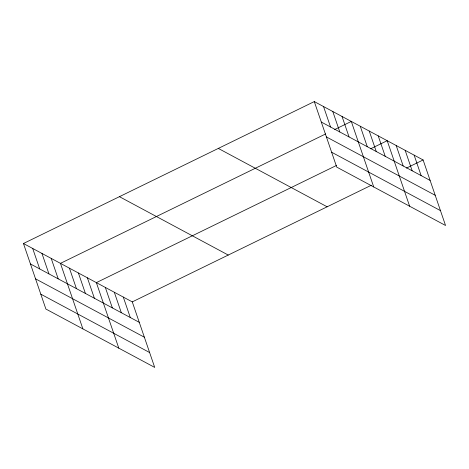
<?xml version="1.0" encoding="UTF-8"?>
<svg xmlns="http://www.w3.org/2000/svg" width="469" height="469" viewBox="0 0 469 469"><rect width="100%" height="100%" fill="white"/><g stroke="black" fill="none" stroke-linecap="round" stroke-linejoin="round"><path stroke-width="0.7" d="M23.45 243.511L132.276 301.889L154.706 367.415L45.886 309.036L23.45 243.511L314.294 101.585L423.114 159.964L445.55 225.489L336.724 167.111L314.294 101.585M325.697 133.923L60.448 263.361L82.884 328.886M334.655 129.55L351.293 121.43L373.729 186.955M336.654 165.364L96.362 282.625L118.798 348.15M370.569 148.814L387.206 140.7L409.636 206.225M132.276 301.889L371.29 185.255M406.482 168.084L423.114 159.964M321.294 122.034L430.12 180.418M326.389 136.907L435.209 195.292M331.636 152.232L440.455 210.616M218.314 148.421L327.139 206.8M119.431 196.675L228.251 255.054M30.45 263.965L139.275 322.344M35.544 278.838L144.37 337.217M40.791 294.163L149.617 352.541M414.139 155.145L421.139 175.599M405.157 150.332L412.163 170.786M396.182 145.513L403.182 165.967M378.225 135.881L385.231 156.335M369.25 131.068L376.249 151.516M360.268 126.249L367.274 146.703M342.042 116.47L349.047 136.925M332.791 111.511L339.796 131.959M323.54 106.545L330.545 126.999M123.294 297.076L130.3 317.531M114.319 292.257L121.319 312.712M105.337 287.444L112.343 307.893M87.386 277.812L94.386 298.261M78.405 272.993L85.411 293.447M69.43 268.174L76.429 288.628M51.197 258.396L58.203 278.85M41.952 253.436L48.952 273.89M32.701 248.476L39.701 268.925"/></g></svg>
